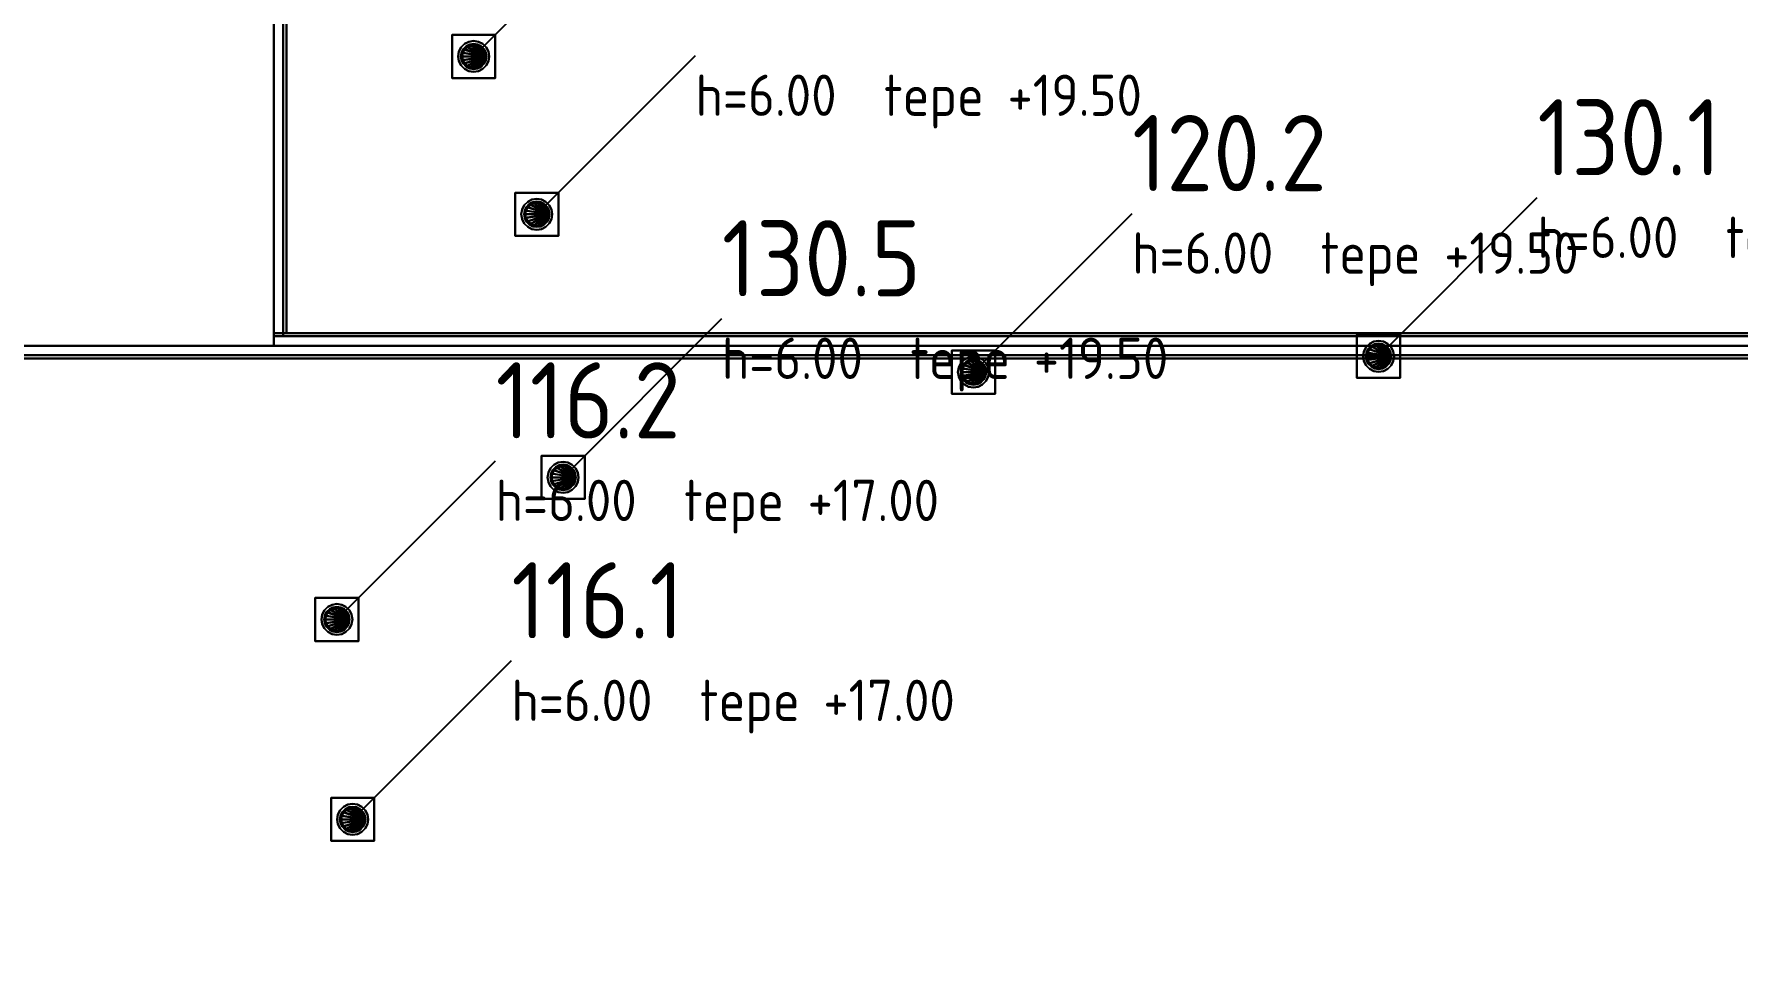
# Model space of a CAD drawing. Header units: metres. Extents: x 0 to 320, y 0 to 192.
# Drawn here: x 186.4 to 240.1, y 28.9 to 57.9 of the extents above; entities that cross this region are included whole.
import ezdxf

# ---------------------------------------------------------------- set-up
doc = ezdxf.new("R2010")
doc.units = ezdxf.units.M
for name, color, linetype in [('00-SINIR', 8, 'Continuous'), ('05-CEPHE', 253, 'Continuous'), ('10-CATI-DOSEME', 254, 'Continuous'), ('11-PARAPET', 9, 'Continuous'), ('20-BACA-116', 3, 'Continuous'), ('20-BACA-120', 4, 'Continuous'), ('20-BACA-130', 5, 'Continuous'), ('20-BACA-180', 40, 'Continuous'), ('30-BACA-KODU', 7, 'Continuous'), ('31-KILAVUZ-CIZGI', 8, 'Continuous')]:
    doc.layers.add(name, color=color, linetype=linetype)
doc.styles.add('ANNOT', font='isocp.shx')

# ---------------------------------------------------------------- blocks, each defined once
blk = doc.blocks.new('BACA_116_D800_H6000')
at = {"layer": '20-BACA-116'}
mesh = blk.add_polyface(dxfattribs=at)
corners = [(-0.68, -0.68), (0.68, -0.68), (0.68, 0.68), (-0.68, 0.68), (-0.68, -0.68, 0.4), (0.68, -0.68, 0.4), (0.68, 0.68, 0.4), (-0.68, 0.68, 0.4), (0.4, 0, 0.4), (0.38, 0.124, 0.4), (0.38, 0.124, 5.55), (0.4, 0, 5.55), (0.324, 0.235, 0.4), (0.324, 0.235, 5.55), (0.235, 0.324, 0.4), (0.235, 0.324, 5.55), (0.124, 0.38, 0.4), (0.124, 0.38, 5.55), (0, 0.4, 0.4), (0, 0.4, 5.55), (-0.124, 0.38, 0.4), (-0.124, 0.38, 5.55), (-0.235, 0.324, 0.4), (-0.235, 0.324, 5.55), (-0.324, 0.235, 0.4), (-0.324, 0.235, 5.55), (-0.38, 0.124, 0.4), (-0.38, 0.124, 5.55), (-0.4, 0, 0.4), (-0.4, 0, 5.55), (-0.38, -0.124, 0.4), (-0.38, -0.124, 5.55), (-0.324, -0.235, 0.4), (-0.324, -0.235, 5.55), (-0.235, -0.324, 0.4), (-0.235, -0.324, 5.55), (-0.124, -0.38, 0.4), (-0.124, -0.38, 5.55), (0, -0.4, 0.4), (0, -0.4, 5.55), (0.124, -0.38, 0.4), (0.124, -0.38, 5.55), (0.235, -0.324, 0.4), (0.235, -0.324, 5.55), (0.324, -0.235, 0.4), (0.324, -0.235, 5.55), (0.38, -0.124, 0.4), (0.38, -0.124, 5.55), (0.488, 0, 3.13), (0.464, 0.151, 3.13), (0.464, 0.151, 3.27), (0.488, 0, 3.27), (0.395, 0.287, 3.13), (0.395, 0.287, 3.27), (0.287, 0.395, 3.13), (0.287, 0.395, 3.27), (0.151, 0.464, 3.13), (0.151, 0.464, 3.27), (0, 0.488, 3.13), (0, 0.488, 3.27), (-0.151, 0.464, 3.13), (-0.151, 0.464, 3.27), (-0.287, 0.395, 3.13), (-0.287, 0.395, 3.27), (-0.395, 0.287, 3.13), (-0.395, 0.287, 3.27), (-0.464, 0.151, 3.13), (-0.464, 0.151, 3.27), (-0.488, 0, 3.13), (-0.488, 0, 3.27), (-0.464, -0.151, 3.13), (-0.464, -0.151, 3.27), (-0.395, -0.287, 3.13), (-0.395, -0.287, 3.27), (-0.287, -0.395, 3.13), (-0.287, -0.395, 3.27), (-0.151, -0.464, 3.13), (-0.151, -0.464, 3.27), (0, -0.488, 3.13), (0, -0.488, 3.27), (0.151, -0.464, 3.13), (0.151, -0.464, 3.27), (0.287, -0.395, 3.13), (0.287, -0.395, 3.27), (0.395, -0.287, 3.13), (0.395, -0.287, 3.27), (0.464, -0.151, 3.13), (0.464, -0.151, 3.27), (0.335, 0.109, 5.85), (0.352, 0, 5.85), (0.285, 0.207, 5.85), (0.207, 0.285, 5.85), (0.109, 0.335, 5.85), (0, 0.352, 5.85), (-0.109, 0.335, 5.85), (-0.207, 0.285, 5.85), (-0.285, 0.207, 5.85), (-0.335, 0.109, 5.85), (-0.352, 0, 5.85), (-0.335, -0.109, 5.85), (-0.285, -0.207, 5.85), (-0.207, -0.285, 5.85), (-0.109, -0.335, 5.85), (0, -0.352, 5.85), (0.109, -0.335, 5.85), (0.207, -0.285, 5.85), (0.285, -0.207, 5.85), (0.335, -0.109, 5.85), (0.38, 0, 5.85), (0.361, 0.117, 5.85), (0.361, 0.117, 6), (0.38, 0, 6), (0.307, 0.223, 5.85), (0.307, 0.223, 6), (0.223, 0.307, 5.85), (0.223, 0.307, 6), (0.117, 0.361, 5.85), (0.117, 0.361, 6), (0, 0.38, 5.85), (0, 0.38, 6), (-0.117, 0.361, 5.85), (-0.117, 0.361, 6), (-0.223, 0.307, 5.85), (-0.223, 0.307, 6), (-0.307, 0.223, 5.85), (-0.307, 0.223, 6), (-0.361, 0.117, 5.85), (-0.361, 0.117, 6), (-0.38, 0, 5.85), (-0.38, 0, 6), (-0.361, -0.117, 5.85), (-0.361, -0.117, 6), (-0.307, -0.223, 5.85), (-0.307, -0.223, 6), (-0.223, -0.307, 5.85), (-0.223, -0.307, 6), (-0.117, -0.361, 5.85), (-0.117, -0.361, 6), (0, -0.38, 5.85), (0, -0.38, 6), (0.117, -0.361, 5.85), (0.117, -0.361, 6), (0.223, -0.307, 5.85), (0.223, -0.307, 6), (0.307, -0.223, 5.85), (0.307, -0.223, 6), (0.361, -0.117, 5.85), (0.361, -0.117, 6)]
mesh.append_faces([[corners[k] for k in face] for face in [(0, 1, 2, 3), (4, 5, 6, 7), (0, 1, 5, 4), (1, 2, 6, 5), (2, 3, 7, 6), (3, 0, 4, 7), (8, 9, 10, 11), (9, 12, 13, 10), (12, 14, 15, 13), (14, 16, 17, 15), (16, 18, 19, 17), (18, 20, 21, 19), (20, 22, 23, 21), (22, 24, 25, 23), (24, 26, 27, 25), (26, 28, 29, 27), (28, 30, 31, 29), (30, 32, 33, 31), (32, 34, 35, 33), (34, 36, 37, 35), (36, 38, 39, 37), (38, 40, 41, 39), (40, 42, 43, 41), (42, 44, 45, 43), (44, 46, 47, 45), (46, 8, 11, 47), (8, 9, 12), (11, 10, 13), (8, 12, 14), (11, 13, 15), (8, 14, 16), (11, 15, 17), (8, 16, 18), (11, 17, 19), (8, 18, 20), (11, 19, 21), (8, 20, 22), (11, 21, 23), (8, 22, 24), (11, 23, 25), (8, 24, 26), (11, 25, 27), (8, 26, 28), (11, 27, 29), (8, 28, 30), (11, 29, 31), (8, 30, 32), (11, 31, 33), (8, 32, 34), (11, 33, 35), (8, 34, 36), (11, 35, 37), (8, 36, 38), (11, 37, 39), (8, 38, 40), (11, 39, 41), (8, 40, 42), (11, 41, 43), (8, 42, 44), (11, 43, 45), (8, 44, 46), (11, 45, 47), (48, 49, 50, 51), (49, 52, 53, 50), (52, 54, 55, 53), (54, 56, 57, 55), (56, 58, 59, 57), (58, 60, 61, 59), (60, 62, 63, 61), (62, 64, 65, 63), (64, 66, 67, 65), (66, 68, 69, 67), (68, 70, 71, 69), (70, 72, 73, 71), (72, 74, 75, 73), (74, 76, 77, 75), (76, 78, 79, 77), (78, 80, 81, 79), (80, 82, 83, 81), (82, 84, 85, 83), (84, 86, 87, 85), (86, 48, 51, 87), (11, 10, 88, 89), (10, 13, 90, 88), (13, 15, 91, 90), (15, 17, 92, 91), (17, 19, 93, 92), (19, 21, 94, 93), (21, 23, 95, 94), (23, 25, 96, 95), (25, 27, 97, 96), (27, 29, 98, 97), (29, 31, 99, 98), (31, 33, 100, 99), (33, 35, 101, 100), (35, 37, 102, 101), (37, 39, 103, 102), (39, 41, 104, 103), (41, 43, 105, 104), (43, 45, 106, 105), (45, 47, 107, 106), (47, 11, 89, 107), (108, 109, 110, 111), (109, 112, 113, 110), (112, 114, 115, 113), (114, 116, 117, 115), (116, 118, 119, 117), (118, 120, 121, 119), (120, 122, 123, 121), (122, 124, 125, 123), (124, 126, 127, 125), (126, 128, 129, 127), (128, 130, 131, 129), (130, 132, 133, 131), (132, 134, 135, 133), (134, 136, 137, 135), (136, 138, 139, 137), (138, 140, 141, 139), (140, 142, 143, 141), (142, 144, 145, 143), (144, 146, 147, 145), (146, 108, 111, 147), (108, 109, 112), (111, 110, 113), (108, 112, 114), (111, 113, 115), (108, 114, 116), (111, 115, 117), (108, 116, 118), (111, 117, 119), (108, 118, 120), (111, 119, 121), (108, 120, 122), (111, 121, 123), (108, 122, 124), (111, 123, 125), (108, 124, 126), (111, 125, 127), (108, 126, 128), (111, 127, 129), (108, 128, 130), (111, 129, 131), (108, 130, 132), (111, 131, 133), (108, 132, 134), (111, 133, 135), (108, 134, 136), (111, 135, 137), (108, 136, 138), (111, 137, 139), (108, 138, 140), (111, 139, 141), (108, 140, 142), (111, 141, 143), (108, 142, 144), (111, 143, 145), (108, 144, 146), (111, 145, 147)]])
blk = doc.blocks.new('BACA_120_D800_H6000')
at = {"layer": '20-BACA-120'}
mesh = blk.add_polyface(dxfattribs=at)
corners = [(-0.68, -0.68), (0.68, -0.68), (0.68, 0.68), (-0.68, 0.68), (-0.68, -0.68, 0.4), (0.68, -0.68, 0.4), (0.68, 0.68, 0.4), (-0.68, 0.68, 0.4), (0.4, 0, 0.4), (0.38, 0.124, 0.4), (0.38, 0.124, 5.55), (0.4, 0, 5.55), (0.324, 0.235, 0.4), (0.324, 0.235, 5.55), (0.235, 0.324, 0.4), (0.235, 0.324, 5.55), (0.124, 0.38, 0.4), (0.124, 0.38, 5.55), (0, 0.4, 0.4), (0, 0.4, 5.55), (-0.124, 0.38, 0.4), (-0.124, 0.38, 5.55), (-0.235, 0.324, 0.4), (-0.235, 0.324, 5.55), (-0.324, 0.235, 0.4), (-0.324, 0.235, 5.55), (-0.38, 0.124, 0.4), (-0.38, 0.124, 5.55), (-0.4, 0, 0.4), (-0.4, 0, 5.55), (-0.38, -0.124, 0.4), (-0.38, -0.124, 5.55), (-0.324, -0.235, 0.4), (-0.324, -0.235, 5.55), (-0.235, -0.324, 0.4), (-0.235, -0.324, 5.55), (-0.124, -0.38, 0.4), (-0.124, -0.38, 5.55), (0, -0.4, 0.4), (0, -0.4, 5.55), (0.124, -0.38, 0.4), (0.124, -0.38, 5.55), (0.235, -0.324, 0.4), (0.235, -0.324, 5.55), (0.324, -0.235, 0.4), (0.324, -0.235, 5.55), (0.38, -0.124, 0.4), (0.38, -0.124, 5.55), (0.488, 0, 3.13), (0.464, 0.151, 3.13), (0.464, 0.151, 3.27), (0.488, 0, 3.27), (0.395, 0.287, 3.13), (0.395, 0.287, 3.27), (0.287, 0.395, 3.13), (0.287, 0.395, 3.27), (0.151, 0.464, 3.13), (0.151, 0.464, 3.27), (0, 0.488, 3.13), (0, 0.488, 3.27), (-0.151, 0.464, 3.13), (-0.151, 0.464, 3.27), (-0.287, 0.395, 3.13), (-0.287, 0.395, 3.27), (-0.395, 0.287, 3.13), (-0.395, 0.287, 3.27), (-0.464, 0.151, 3.13), (-0.464, 0.151, 3.27), (-0.488, 0, 3.13), (-0.488, 0, 3.27), (-0.464, -0.151, 3.13), (-0.464, -0.151, 3.27), (-0.395, -0.287, 3.13), (-0.395, -0.287, 3.27), (-0.287, -0.395, 3.13), (-0.287, -0.395, 3.27), (-0.151, -0.464, 3.13), (-0.151, -0.464, 3.27), (0, -0.488, 3.13), (0, -0.488, 3.27), (0.151, -0.464, 3.13), (0.151, -0.464, 3.27), (0.287, -0.395, 3.13), (0.287, -0.395, 3.27), (0.395, -0.287, 3.13), (0.395, -0.287, 3.27), (0.464, -0.151, 3.13), (0.464, -0.151, 3.27), (0.335, 0.109, 5.85), (0.352, 0, 5.85), (0.285, 0.207, 5.85), (0.207, 0.285, 5.85), (0.109, 0.335, 5.85), (0, 0.352, 5.85), (-0.109, 0.335, 5.85), (-0.207, 0.285, 5.85), (-0.285, 0.207, 5.85), (-0.335, 0.109, 5.85), (-0.352, 0, 5.85), (-0.335, -0.109, 5.85), (-0.285, -0.207, 5.85), (-0.207, -0.285, 5.85), (-0.109, -0.335, 5.85), (0, -0.352, 5.85), (0.109, -0.335, 5.85), (0.207, -0.285, 5.85), (0.285, -0.207, 5.85), (0.335, -0.109, 5.85), (0.38, 0, 5.85), (0.361, 0.117, 5.85), (0.361, 0.117, 6), (0.38, 0, 6), (0.307, 0.223, 5.85), (0.307, 0.223, 6), (0.223, 0.307, 5.85), (0.223, 0.307, 6), (0.117, 0.361, 5.85), (0.117, 0.361, 6), (0, 0.38, 5.85), (0, 0.38, 6), (-0.117, 0.361, 5.85), (-0.117, 0.361, 6), (-0.223, 0.307, 5.85), (-0.223, 0.307, 6), (-0.307, 0.223, 5.85), (-0.307, 0.223, 6), (-0.361, 0.117, 5.85), (-0.361, 0.117, 6), (-0.38, 0, 5.85), (-0.38, 0, 6), (-0.361, -0.117, 5.85), (-0.361, -0.117, 6), (-0.307, -0.223, 5.85), (-0.307, -0.223, 6), (-0.223, -0.307, 5.85), (-0.223, -0.307, 6), (-0.117, -0.361, 5.85), (-0.117, -0.361, 6), (0, -0.38, 5.85), (0, -0.38, 6), (0.117, -0.361, 5.85), (0.117, -0.361, 6), (0.223, -0.307, 5.85), (0.223, -0.307, 6), (0.307, -0.223, 5.85), (0.307, -0.223, 6), (0.361, -0.117, 5.85), (0.361, -0.117, 6)]
mesh.append_faces([[corners[k] for k in face] for face in [(0, 1, 2, 3), (4, 5, 6, 7), (0, 1, 5, 4), (1, 2, 6, 5), (2, 3, 7, 6), (3, 0, 4, 7), (8, 9, 10, 11), (9, 12, 13, 10), (12, 14, 15, 13), (14, 16, 17, 15), (16, 18, 19, 17), (18, 20, 21, 19), (20, 22, 23, 21), (22, 24, 25, 23), (24, 26, 27, 25), (26, 28, 29, 27), (28, 30, 31, 29), (30, 32, 33, 31), (32, 34, 35, 33), (34, 36, 37, 35), (36, 38, 39, 37), (38, 40, 41, 39), (40, 42, 43, 41), (42, 44, 45, 43), (44, 46, 47, 45), (46, 8, 11, 47), (8, 9, 12), (11, 10, 13), (8, 12, 14), (11, 13, 15), (8, 14, 16), (11, 15, 17), (8, 16, 18), (11, 17, 19), (8, 18, 20), (11, 19, 21), (8, 20, 22), (11, 21, 23), (8, 22, 24), (11, 23, 25), (8, 24, 26), (11, 25, 27), (8, 26, 28), (11, 27, 29), (8, 28, 30), (11, 29, 31), (8, 30, 32), (11, 31, 33), (8, 32, 34), (11, 33, 35), (8, 34, 36), (11, 35, 37), (8, 36, 38), (11, 37, 39), (8, 38, 40), (11, 39, 41), (8, 40, 42), (11, 41, 43), (8, 42, 44), (11, 43, 45), (8, 44, 46), (11, 45, 47), (48, 49, 50, 51), (49, 52, 53, 50), (52, 54, 55, 53), (54, 56, 57, 55), (56, 58, 59, 57), (58, 60, 61, 59), (60, 62, 63, 61), (62, 64, 65, 63), (64, 66, 67, 65), (66, 68, 69, 67), (68, 70, 71, 69), (70, 72, 73, 71), (72, 74, 75, 73), (74, 76, 77, 75), (76, 78, 79, 77), (78, 80, 81, 79), (80, 82, 83, 81), (82, 84, 85, 83), (84, 86, 87, 85), (86, 48, 51, 87), (11, 10, 88, 89), (10, 13, 90, 88), (13, 15, 91, 90), (15, 17, 92, 91), (17, 19, 93, 92), (19, 21, 94, 93), (21, 23, 95, 94), (23, 25, 96, 95), (25, 27, 97, 96), (27, 29, 98, 97), (29, 31, 99, 98), (31, 33, 100, 99), (33, 35, 101, 100), (35, 37, 102, 101), (37, 39, 103, 102), (39, 41, 104, 103), (41, 43, 105, 104), (43, 45, 106, 105), (45, 47, 107, 106), (47, 11, 89, 107), (108, 109, 110, 111), (109, 112, 113, 110), (112, 114, 115, 113), (114, 116, 117, 115), (116, 118, 119, 117), (118, 120, 121, 119), (120, 122, 123, 121), (122, 124, 125, 123), (124, 126, 127, 125), (126, 128, 129, 127), (128, 130, 131, 129), (130, 132, 133, 131), (132, 134, 135, 133), (134, 136, 137, 135), (136, 138, 139, 137), (138, 140, 141, 139), (140, 142, 143, 141), (142, 144, 145, 143), (144, 146, 147, 145), (146, 108, 111, 147), (108, 109, 112), (111, 110, 113), (108, 112, 114), (111, 113, 115), (108, 114, 116), (111, 115, 117), (108, 116, 118), (111, 117, 119), (108, 118, 120), (111, 119, 121), (108, 120, 122), (111, 121, 123), (108, 122, 124), (111, 123, 125), (108, 124, 126), (111, 125, 127), (108, 126, 128), (111, 127, 129), (108, 128, 130), (111, 129, 131), (108, 130, 132), (111, 131, 133), (108, 132, 134), (111, 133, 135), (108, 134, 136), (111, 135, 137), (108, 136, 138), (111, 137, 139), (108, 138, 140), (111, 139, 141), (108, 140, 142), (111, 141, 143), (108, 142, 144), (111, 143, 145), (108, 144, 146), (111, 145, 147)]])
blk = doc.blocks.new('BACA_130_D800_H6000')
at = {"layer": '20-BACA-130'}
mesh = blk.add_polyface(dxfattribs=at)
corners = [(-0.68, -0.68), (0.68, -0.68), (0.68, 0.68), (-0.68, 0.68), (-0.68, -0.68, 0.4), (0.68, -0.68, 0.4), (0.68, 0.68, 0.4), (-0.68, 0.68, 0.4), (0.4, 0, 0.4), (0.38, 0.124, 0.4), (0.38, 0.124, 5.55), (0.4, 0, 5.55), (0.324, 0.235, 0.4), (0.324, 0.235, 5.55), (0.235, 0.324, 0.4), (0.235, 0.324, 5.55), (0.124, 0.38, 0.4), (0.124, 0.38, 5.55), (0, 0.4, 0.4), (0, 0.4, 5.55), (-0.124, 0.38, 0.4), (-0.124, 0.38, 5.55), (-0.235, 0.324, 0.4), (-0.235, 0.324, 5.55), (-0.324, 0.235, 0.4), (-0.324, 0.235, 5.55), (-0.38, 0.124, 0.4), (-0.38, 0.124, 5.55), (-0.4, 0, 0.4), (-0.4, 0, 5.55), (-0.38, -0.124, 0.4), (-0.38, -0.124, 5.55), (-0.324, -0.235, 0.4), (-0.324, -0.235, 5.55), (-0.235, -0.324, 0.4), (-0.235, -0.324, 5.55), (-0.124, -0.38, 0.4), (-0.124, -0.38, 5.55), (0, -0.4, 0.4), (0, -0.4, 5.55), (0.124, -0.38, 0.4), (0.124, -0.38, 5.55), (0.235, -0.324, 0.4), (0.235, -0.324, 5.55), (0.324, -0.235, 0.4), (0.324, -0.235, 5.55), (0.38, -0.124, 0.4), (0.38, -0.124, 5.55), (0.488, 0, 3.13), (0.464, 0.151, 3.13), (0.464, 0.151, 3.27), (0.488, 0, 3.27), (0.395, 0.287, 3.13), (0.395, 0.287, 3.27), (0.287, 0.395, 3.13), (0.287, 0.395, 3.27), (0.151, 0.464, 3.13), (0.151, 0.464, 3.27), (0, 0.488, 3.13), (0, 0.488, 3.27), (-0.151, 0.464, 3.13), (-0.151, 0.464, 3.27), (-0.287, 0.395, 3.13), (-0.287, 0.395, 3.27), (-0.395, 0.287, 3.13), (-0.395, 0.287, 3.27), (-0.464, 0.151, 3.13), (-0.464, 0.151, 3.27), (-0.488, 0, 3.13), (-0.488, 0, 3.27), (-0.464, -0.151, 3.13), (-0.464, -0.151, 3.27), (-0.395, -0.287, 3.13), (-0.395, -0.287, 3.27), (-0.287, -0.395, 3.13), (-0.287, -0.395, 3.27), (-0.151, -0.464, 3.13), (-0.151, -0.464, 3.27), (0, -0.488, 3.13), (0, -0.488, 3.27), (0.151, -0.464, 3.13), (0.151, -0.464, 3.27), (0.287, -0.395, 3.13), (0.287, -0.395, 3.27), (0.395, -0.287, 3.13), (0.395, -0.287, 3.27), (0.464, -0.151, 3.13), (0.464, -0.151, 3.27), (0.335, 0.109, 5.85), (0.352, 0, 5.85), (0.285, 0.207, 5.85), (0.207, 0.285, 5.85), (0.109, 0.335, 5.85), (0, 0.352, 5.85), (-0.109, 0.335, 5.85), (-0.207, 0.285, 5.85), (-0.285, 0.207, 5.85), (-0.335, 0.109, 5.85), (-0.352, 0, 5.85), (-0.335, -0.109, 5.85), (-0.285, -0.207, 5.85), (-0.207, -0.285, 5.85), (-0.109, -0.335, 5.85), (0, -0.352, 5.85), (0.109, -0.335, 5.85), (0.207, -0.285, 5.85), (0.285, -0.207, 5.85), (0.335, -0.109, 5.85), (0.38, 0, 5.85), (0.361, 0.117, 5.85), (0.361, 0.117, 6), (0.38, 0, 6), (0.307, 0.223, 5.85), (0.307, 0.223, 6), (0.223, 0.307, 5.85), (0.223, 0.307, 6), (0.117, 0.361, 5.85), (0.117, 0.361, 6), (0, 0.38, 5.85), (0, 0.38, 6), (-0.117, 0.361, 5.85), (-0.117, 0.361, 6), (-0.223, 0.307, 5.85), (-0.223, 0.307, 6), (-0.307, 0.223, 5.85), (-0.307, 0.223, 6), (-0.361, 0.117, 5.85), (-0.361, 0.117, 6), (-0.38, 0, 5.85), (-0.38, 0, 6), (-0.361, -0.117, 5.85), (-0.361, -0.117, 6), (-0.307, -0.223, 5.85), (-0.307, -0.223, 6), (-0.223, -0.307, 5.85), (-0.223, -0.307, 6), (-0.117, -0.361, 5.85), (-0.117, -0.361, 6), (0, -0.38, 5.85), (0, -0.38, 6), (0.117, -0.361, 5.85), (0.117, -0.361, 6), (0.223, -0.307, 5.85), (0.223, -0.307, 6), (0.307, -0.223, 5.85), (0.307, -0.223, 6), (0.361, -0.117, 5.85), (0.361, -0.117, 6)]
mesh.append_faces([[corners[k] for k in face] for face in [(0, 1, 2, 3), (4, 5, 6, 7), (0, 1, 5, 4), (1, 2, 6, 5), (2, 3, 7, 6), (3, 0, 4, 7), (8, 9, 10, 11), (9, 12, 13, 10), (12, 14, 15, 13), (14, 16, 17, 15), (16, 18, 19, 17), (18, 20, 21, 19), (20, 22, 23, 21), (22, 24, 25, 23), (24, 26, 27, 25), (26, 28, 29, 27), (28, 30, 31, 29), (30, 32, 33, 31), (32, 34, 35, 33), (34, 36, 37, 35), (36, 38, 39, 37), (38, 40, 41, 39), (40, 42, 43, 41), (42, 44, 45, 43), (44, 46, 47, 45), (46, 8, 11, 47), (8, 9, 12), (11, 10, 13), (8, 12, 14), (11, 13, 15), (8, 14, 16), (11, 15, 17), (8, 16, 18), (11, 17, 19), (8, 18, 20), (11, 19, 21), (8, 20, 22), (11, 21, 23), (8, 22, 24), (11, 23, 25), (8, 24, 26), (11, 25, 27), (8, 26, 28), (11, 27, 29), (8, 28, 30), (11, 29, 31), (8, 30, 32), (11, 31, 33), (8, 32, 34), (11, 33, 35), (8, 34, 36), (11, 35, 37), (8, 36, 38), (11, 37, 39), (8, 38, 40), (11, 39, 41), (8, 40, 42), (11, 41, 43), (8, 42, 44), (11, 43, 45), (8, 44, 46), (11, 45, 47), (48, 49, 50, 51), (49, 52, 53, 50), (52, 54, 55, 53), (54, 56, 57, 55), (56, 58, 59, 57), (58, 60, 61, 59), (60, 62, 63, 61), (62, 64, 65, 63), (64, 66, 67, 65), (66, 68, 69, 67), (68, 70, 71, 69), (70, 72, 73, 71), (72, 74, 75, 73), (74, 76, 77, 75), (76, 78, 79, 77), (78, 80, 81, 79), (80, 82, 83, 81), (82, 84, 85, 83), (84, 86, 87, 85), (86, 48, 51, 87), (11, 10, 88, 89), (10, 13, 90, 88), (13, 15, 91, 90), (15, 17, 92, 91), (17, 19, 93, 92), (19, 21, 94, 93), (21, 23, 95, 94), (23, 25, 96, 95), (25, 27, 97, 96), (27, 29, 98, 97), (29, 31, 99, 98), (31, 33, 100, 99), (33, 35, 101, 100), (35, 37, 102, 101), (37, 39, 103, 102), (39, 41, 104, 103), (41, 43, 105, 104), (43, 45, 106, 105), (45, 47, 107, 106), (47, 11, 89, 107), (108, 109, 110, 111), (109, 112, 113, 110), (112, 114, 115, 113), (114, 116, 117, 115), (116, 118, 119, 117), (118, 120, 121, 119), (120, 122, 123, 121), (122, 124, 125, 123), (124, 126, 127, 125), (126, 128, 129, 127), (128, 130, 131, 129), (130, 132, 133, 131), (132, 134, 135, 133), (134, 136, 137, 135), (136, 138, 139, 137), (138, 140, 141, 139), (140, 142, 143, 141), (142, 144, 145, 143), (144, 146, 147, 145), (146, 108, 111, 147), (108, 109, 112), (111, 110, 113), (108, 112, 114), (111, 113, 115), (108, 114, 116), (111, 115, 117), (108, 116, 118), (111, 117, 119), (108, 118, 120), (111, 119, 121), (108, 120, 122), (111, 121, 123), (108, 122, 124), (111, 123, 125), (108, 124, 126), (111, 125, 127), (108, 126, 128), (111, 127, 129), (108, 128, 130), (111, 129, 131), (108, 130, 132), (111, 131, 133), (108, 132, 134), (111, 133, 135), (108, 134, 136), (111, 135, 137), (108, 136, 138), (111, 137, 139), (108, 138, 140), (111, 139, 141), (108, 140, 142), (111, 141, 143), (108, 142, 144), (111, 143, 145), (108, 144, 146), (111, 145, 147)]])
blk = doc.blocks.new('BACA_180_D800_H6000')
at = {"layer": '20-BACA-180'}
mesh = blk.add_polyface(dxfattribs=at)
corners = [(-0.68, -0.68), (0.68, -0.68), (0.68, 0.68), (-0.68, 0.68), (-0.68, -0.68, 0.4), (0.68, -0.68, 0.4), (0.68, 0.68, 0.4), (-0.68, 0.68, 0.4), (0.4, 0, 0.4), (0.38, 0.124, 0.4), (0.38, 0.124, 5.55), (0.4, 0, 5.55), (0.324, 0.235, 0.4), (0.324, 0.235, 5.55), (0.235, 0.324, 0.4), (0.235, 0.324, 5.55), (0.124, 0.38, 0.4), (0.124, 0.38, 5.55), (0, 0.4, 0.4), (0, 0.4, 5.55), (-0.124, 0.38, 0.4), (-0.124, 0.38, 5.55), (-0.235, 0.324, 0.4), (-0.235, 0.324, 5.55), (-0.324, 0.235, 0.4), (-0.324, 0.235, 5.55), (-0.38, 0.124, 0.4), (-0.38, 0.124, 5.55), (-0.4, 0, 0.4), (-0.4, 0, 5.55), (-0.38, -0.124, 0.4), (-0.38, -0.124, 5.55), (-0.324, -0.235, 0.4), (-0.324, -0.235, 5.55), (-0.235, -0.324, 0.4), (-0.235, -0.324, 5.55), (-0.124, -0.38, 0.4), (-0.124, -0.38, 5.55), (0, -0.4, 0.4), (0, -0.4, 5.55), (0.124, -0.38, 0.4), (0.124, -0.38, 5.55), (0.235, -0.324, 0.4), (0.235, -0.324, 5.55), (0.324, -0.235, 0.4), (0.324, -0.235, 5.55), (0.38, -0.124, 0.4), (0.38, -0.124, 5.55), (0.488, 0, 3.13), (0.464, 0.151, 3.13), (0.464, 0.151, 3.27), (0.488, 0, 3.27), (0.395, 0.287, 3.13), (0.395, 0.287, 3.27), (0.287, 0.395, 3.13), (0.287, 0.395, 3.27), (0.151, 0.464, 3.13), (0.151, 0.464, 3.27), (0, 0.488, 3.13), (0, 0.488, 3.27), (-0.151, 0.464, 3.13), (-0.151, 0.464, 3.27), (-0.287, 0.395, 3.13), (-0.287, 0.395, 3.27), (-0.395, 0.287, 3.13), (-0.395, 0.287, 3.27), (-0.464, 0.151, 3.13), (-0.464, 0.151, 3.27), (-0.488, 0, 3.13), (-0.488, 0, 3.27), (-0.464, -0.151, 3.13), (-0.464, -0.151, 3.27), (-0.395, -0.287, 3.13), (-0.395, -0.287, 3.27), (-0.287, -0.395, 3.13), (-0.287, -0.395, 3.27), (-0.151, -0.464, 3.13), (-0.151, -0.464, 3.27), (0, -0.488, 3.13), (0, -0.488, 3.27), (0.151, -0.464, 3.13), (0.151, -0.464, 3.27), (0.287, -0.395, 3.13), (0.287, -0.395, 3.27), (0.395, -0.287, 3.13), (0.395, -0.287, 3.27), (0.464, -0.151, 3.13), (0.464, -0.151, 3.27), (0.335, 0.109, 5.85), (0.352, 0, 5.85), (0.285, 0.207, 5.85), (0.207, 0.285, 5.85), (0.109, 0.335, 5.85), (0, 0.352, 5.85), (-0.109, 0.335, 5.85), (-0.207, 0.285, 5.85), (-0.285, 0.207, 5.85), (-0.335, 0.109, 5.85), (-0.352, 0, 5.85), (-0.335, -0.109, 5.85), (-0.285, -0.207, 5.85), (-0.207, -0.285, 5.85), (-0.109, -0.335, 5.85), (0, -0.352, 5.85), (0.109, -0.335, 5.85), (0.207, -0.285, 5.85), (0.285, -0.207, 5.85), (0.335, -0.109, 5.85), (0.38, 0, 5.85), (0.361, 0.117, 5.85), (0.361, 0.117, 6), (0.38, 0, 6), (0.307, 0.223, 5.85), (0.307, 0.223, 6), (0.223, 0.307, 5.85), (0.223, 0.307, 6), (0.117, 0.361, 5.85), (0.117, 0.361, 6), (0, 0.38, 5.85), (0, 0.38, 6), (-0.117, 0.361, 5.85), (-0.117, 0.361, 6), (-0.223, 0.307, 5.85), (-0.223, 0.307, 6), (-0.307, 0.223, 5.85), (-0.307, 0.223, 6), (-0.361, 0.117, 5.85), (-0.361, 0.117, 6), (-0.38, 0, 5.85), (-0.38, 0, 6), (-0.361, -0.117, 5.85), (-0.361, -0.117, 6), (-0.307, -0.223, 5.85), (-0.307, -0.223, 6), (-0.223, -0.307, 5.85), (-0.223, -0.307, 6), (-0.117, -0.361, 5.85), (-0.117, -0.361, 6), (0, -0.38, 5.85), (0, -0.38, 6), (0.117, -0.361, 5.85), (0.117, -0.361, 6), (0.223, -0.307, 5.85), (0.223, -0.307, 6), (0.307, -0.223, 5.85), (0.307, -0.223, 6), (0.361, -0.117, 5.85), (0.361, -0.117, 6)]
mesh.append_faces([[corners[k] for k in face] for face in [(0, 1, 2, 3), (4, 5, 6, 7), (0, 1, 5, 4), (1, 2, 6, 5), (2, 3, 7, 6), (3, 0, 4, 7), (8, 9, 10, 11), (9, 12, 13, 10), (12, 14, 15, 13), (14, 16, 17, 15), (16, 18, 19, 17), (18, 20, 21, 19), (20, 22, 23, 21), (22, 24, 25, 23), (24, 26, 27, 25), (26, 28, 29, 27), (28, 30, 31, 29), (30, 32, 33, 31), (32, 34, 35, 33), (34, 36, 37, 35), (36, 38, 39, 37), (38, 40, 41, 39), (40, 42, 43, 41), (42, 44, 45, 43), (44, 46, 47, 45), (46, 8, 11, 47), (8, 9, 12), (11, 10, 13), (8, 12, 14), (11, 13, 15), (8, 14, 16), (11, 15, 17), (8, 16, 18), (11, 17, 19), (8, 18, 20), (11, 19, 21), (8, 20, 22), (11, 21, 23), (8, 22, 24), (11, 23, 25), (8, 24, 26), (11, 25, 27), (8, 26, 28), (11, 27, 29), (8, 28, 30), (11, 29, 31), (8, 30, 32), (11, 31, 33), (8, 32, 34), (11, 33, 35), (8, 34, 36), (11, 35, 37), (8, 36, 38), (11, 37, 39), (8, 38, 40), (11, 39, 41), (8, 40, 42), (11, 41, 43), (8, 42, 44), (11, 43, 45), (8, 44, 46), (11, 45, 47), (48, 49, 50, 51), (49, 52, 53, 50), (52, 54, 55, 53), (54, 56, 57, 55), (56, 58, 59, 57), (58, 60, 61, 59), (60, 62, 63, 61), (62, 64, 65, 63), (64, 66, 67, 65), (66, 68, 69, 67), (68, 70, 71, 69), (70, 72, 73, 71), (72, 74, 75, 73), (74, 76, 77, 75), (76, 78, 79, 77), (78, 80, 81, 79), (80, 82, 83, 81), (82, 84, 85, 83), (84, 86, 87, 85), (86, 48, 51, 87), (11, 10, 88, 89), (10, 13, 90, 88), (13, 15, 91, 90), (15, 17, 92, 91), (17, 19, 93, 92), (19, 21, 94, 93), (21, 23, 95, 94), (23, 25, 96, 95), (25, 27, 97, 96), (27, 29, 98, 97), (29, 31, 99, 98), (31, 33, 100, 99), (33, 35, 101, 100), (35, 37, 102, 101), (37, 39, 103, 102), (39, 41, 104, 103), (41, 43, 105, 104), (43, 45, 106, 105), (45, 47, 107, 106), (47, 11, 89, 107), (108, 109, 110, 111), (109, 112, 113, 110), (112, 114, 115, 113), (114, 116, 117, 115), (116, 118, 119, 117), (118, 120, 121, 119), (120, 122, 123, 121), (122, 124, 125, 123), (124, 126, 127, 125), (126, 128, 129, 127), (128, 130, 131, 129), (130, 132, 133, 131), (132, 134, 135, 133), (134, 136, 137, 135), (136, 138, 139, 137), (138, 140, 141, 139), (140, 142, 143, 141), (142, 144, 145, 143), (144, 146, 147, 145), (146, 108, 111, 147), (108, 109, 112), (111, 110, 113), (108, 112, 114), (111, 113, 115), (108, 114, 116), (111, 115, 117), (108, 116, 118), (111, 117, 119), (108, 118, 120), (111, 119, 121), (108, 120, 122), (111, 121, 123), (108, 122, 124), (111, 123, 125), (108, 124, 126), (111, 125, 127), (108, 126, 128), (111, 127, 129), (108, 128, 130), (111, 129, 131), (108, 130, 132), (111, 131, 133), (108, 132, 134), (111, 133, 135), (108, 134, 136), (111, 135, 137), (108, 136, 138), (111, 137, 139), (108, 138, 140), (111, 139, 141), (108, 140, 142), (111, 141, 143), (108, 142, 144), (111, 143, 145), (108, 144, 146), (111, 145, 147)]])

msp = doc.modelspace()

# ---------------------------------------------------------------- linework, layer by layer
at = {"layer": '00-SINIR'}
for points in [[(193.928, 48.068), (300.007, 48.068), (300.007, 127.628), (193.928, 127.628)], [(0, 0), (300.007, 0), (300.007, 48.068), (0, 48.068)]]:
    msp.add_lwpolyline(points, close=True, dxfattribs=at)
at = {"layer": '31-KILAVUZ-CIZGI'}
for points in [[(200.226, 57.184, 19.5), (200.226, 57.184, 22), (205.226, 62.184, 22)], [(202.215, 52.211, 19.5), (202.215, 52.211, 22), (207.215, 57.211, 22)], [(228.735, 47.736, 19.5), (228.735, 47.736, 22), (233.735, 52.736, 22)], [(215.972, 47.239, 19.5), (215.972, 47.239, 22), (220.972, 52.239, 22)], [(203.044, 43.924, 19.5), (203.044, 43.924, 22), (208.044, 48.924, 22)], [(195.917, 39.449, 17), (195.917, 39.449, 19.5), (200.917, 44.449, 19.5)], [(196.414, 33.15, 17), (196.414, 33.15, 19.5), (201.414, 38.15, 19.5)]]:
    msp.add_polyline3d(points, dxfattribs=at)

# ---------------------------------------------------------------- block references
at = {"layer": '20-BACA-116'}
for p in [(195.917, 39.449, 11), (196.414, 33.15, 11)]:
    msp.add_blockref('BACA_116_D800_H6000', p, dxfattribs=at)
at = {"layer": '20-BACA-120'}
msp.add_blockref('BACA_120_D800_H6000', (215.972, 47.239, 13.5), dxfattribs=at)
at = {"layer": '20-BACA-130'}
for p in [(202.215, 52.211, 13.5), (228.735, 47.736, 13.5), (203.044, 43.924, 13.5)]:
    msp.add_blockref('BACA_130_D800_H6000', p, dxfattribs=at)
at = {"layer": '20-BACA-180'}
msp.add_blockref('BACA_180_D800_H6000', (200.226, 57.184, 13.5), dxfattribs=at)

# ---------------------------------------------------------------- texts
at = {"layer": '30-BACA-KODU', "color": 8, "style": 'ANNOT'}
for s, p in [('h=6.00  tepe +19.50', (207.215, 55.311, 22)), ('h=6.00  tepe +19.50', (233.735, 50.836, 22)), ('h=6.00  tepe +19.50', (220.972, 50.339, 22)), ('h=6.00  tepe +19.50', (208.044, 47.024, 22)), ('h=6.00  tepe +17.00', (200.917, 42.549, 19.5)), ('h=6.00  tepe +17.00', (201.414, 36.25, 19.5))]:
    msp.add_text(s, height=1.3, dxfattribs=at).set_placement(p)
at = {"layer": '30-BACA-KODU', "color": 5, "style": 'ANNOT'}
for s, p in [('130.1', (233.735, 53.436, 22)), ('130.5', (208.044, 49.624, 22))]:
    msp.add_text(s, height=2.4, dxfattribs=at).set_placement(p)
at = {"layer": '30-BACA-KODU', "color": 4, "style": 'ANNOT'}
msp.add_text('120.2', height=2.4, dxfattribs=at).set_placement((220.972, 52.939, 22))
at = {"layer": '30-BACA-KODU', "color": 3, "style": 'ANNOT'}
for s, p in [('116.2', (200.917, 45.149, 19.5)), ('116.1', (201.414, 38.85, 19.5))]:
    msp.add_text(s, height=2.4, dxfattribs=at).set_placement(p)

# ---------------------------------------------------------------- meshes
at = {"layer": '05-CEPHE'}
mesh = msp.add_polyface(dxfattribs=at)
corners = [(193.928, 48.068), (300.007, 48.068), (300.007, 48.468), (193.928, 48.468), (193.928, 48.068, 13.1), (300.007, 48.068, 13.1), (300.007, 48.468, 13.1), (193.928, 48.468, 13.1), (193.928, 127.228), (300.007, 127.228), (300.007, 127.628), (193.928, 127.628), (193.928, 127.228, 13.1), (300.007, 127.228, 13.1), (300.007, 127.628, 13.1), (193.928, 127.628, 13.1), (194.328, 48.468), (194.328, 127.228), (194.328, 48.468, 13.1), (194.328, 127.228, 13.1), (299.608, 48.468), (299.608, 127.228), (299.608, 48.468, 13.1), (299.608, 127.228, 13.1)]
mesh.append_faces([[corners[k] for k in face] for face in [(0, 1, 2, 3), (4, 5, 6, 7), (0, 1, 5, 4), (1, 2, 6, 5), (2, 3, 7, 6), (3, 0, 4, 7), (8, 9, 10, 11), (12, 13, 14, 15), (8, 9, 13, 12), (9, 10, 14, 13), (10, 11, 15, 14), (11, 8, 12, 15), (3, 16, 17, 8), (7, 18, 19, 12), (3, 16, 18, 7), (16, 17, 19, 18), (17, 8, 12, 19), (8, 3, 7, 12), (20, 2, 9, 21), (22, 6, 13, 23), (20, 2, 6, 22), (2, 9, 13, 6), (9, 21, 23, 13), (21, 20, 22, 23)]])
mesh = msp.add_polyface(dxfattribs=at)
corners = [(0, 0), (300.007, 0), (300.007, 0.4), (0, 0.4), (0, 0, 10.6), (300.007, 0, 10.6), (300.007, 0.4, 10.6), (0, 0.4, 10.6), (0, 47.668), (300.007, 47.668), (300.007, 48.068), (0, 48.068), (0, 47.668, 10.6), (300.007, 47.668, 10.6), (300.007, 48.068, 10.6), (0, 48.068, 10.6), (0.4, 0.4), (0.4, 47.668), (0.4, 0.4, 10.6), (0.4, 47.668, 10.6), (299.608, 0.4), (299.608, 47.668), (299.608, 0.4, 10.6), (299.608, 47.668, 10.6)]
mesh.append_faces([[corners[k] for k in face] for face in [(0, 1, 2, 3), (4, 5, 6, 7), (0, 1, 5, 4), (1, 2, 6, 5), (2, 3, 7, 6), (3, 0, 4, 7), (8, 9, 10, 11), (12, 13, 14, 15), (8, 9, 13, 12), (9, 10, 14, 13), (10, 11, 15, 14), (11, 8, 12, 15), (3, 16, 17, 8), (7, 18, 19, 12), (3, 16, 18, 7), (16, 17, 19, 18), (17, 8, 12, 19), (8, 3, 7, 12), (20, 2, 9, 21), (22, 6, 13, 23), (20, 2, 6, 22), (2, 9, 13, 6), (9, 21, 23, 13), (21, 20, 22, 23)]])
at = {"layer": '10-CATI-DOSEME'}
mesh = msp.add_polyface(dxfattribs=at)
corners = [(193.928, 48.068, 13.1), (300.007, 48.068, 13.1), (300.007, 127.628, 13.1), (193.928, 127.628, 13.1), (193.928, 48.068, 13.5), (300.007, 48.068, 13.5), (300.007, 127.628, 13.5), (193.928, 127.628, 13.5)]
mesh.append_faces([[corners[k] for k in face] for face in [(0, 1, 2, 3), (4, 5, 6, 7), (0, 1, 5, 4), (1, 2, 6, 5), (2, 3, 7, 6), (3, 0, 4, 7)]])
mesh = msp.add_polyface(dxfattribs=at)
corners = [(0, 0, 10.6), (300.007, 0, 10.6), (300.007, 48.068, 10.6), (0, 48.068, 10.6), (0, 0, 11), (300.007, 0, 11), (300.007, 48.068, 11), (0, 48.068, 11)]
mesh.append_faces([[corners[k] for k in face] for face in [(0, 1, 2, 3), (4, 5, 6, 7), (0, 1, 5, 4), (1, 2, 6, 5), (2, 3, 7, 6), (3, 0, 4, 7)]])
at = {"layer": '11-PARAPET'}
mesh = msp.add_polyface(dxfattribs=at)
corners = [(193.928, 48.068, 13.5), (300.007, 48.068, 13.5), (300.007, 48.367, 13.5), (193.928, 48.367, 13.5), (193.928, 48.068, 14.5), (300.007, 48.068, 14.5), (300.007, 48.367, 14.5), (193.928, 48.367, 14.5), (193.928, 127.328, 13.5), (300.007, 127.328, 13.5), (300.007, 127.628, 13.5), (193.928, 127.628, 13.5), (193.928, 127.328, 14.5), (300.007, 127.328, 14.5), (300.007, 127.628, 14.5), (193.928, 127.628, 14.5), (194.228, 48.367, 13.5), (194.228, 127.328, 13.5), (194.228, 48.367, 14.5), (194.228, 127.328, 14.5), (299.707, 48.367, 13.5), (299.707, 127.328, 13.5), (299.707, 48.367, 14.5), (299.707, 127.328, 14.5)]
mesh.append_faces([[corners[k] for k in face] for face in [(0, 1, 2, 3), (4, 5, 6, 7), (0, 1, 5, 4), (1, 2, 6, 5), (2, 3, 7, 6), (3, 0, 4, 7), (8, 9, 10, 11), (12, 13, 14, 15), (8, 9, 13, 12), (9, 10, 14, 13), (10, 11, 15, 14), (11, 8, 12, 15), (3, 16, 17, 8), (7, 18, 19, 12), (3, 16, 18, 7), (16, 17, 19, 18), (17, 8, 12, 19), (8, 3, 7, 12), (20, 2, 9, 21), (22, 6, 13, 23), (20, 2, 6, 22), (2, 9, 13, 6), (9, 21, 23, 13), (21, 20, 22, 23)]])
mesh = msp.add_polyface(dxfattribs=at)
corners = [(0, 0, 11), (300.007, 0, 11), (300.007, 0.3, 11), (0, 0.3, 11), (0, 0, 12), (300.007, 0, 12), (300.007, 0.3, 12), (0, 0.3, 12), (0, 47.768, 11), (300.007, 47.768, 11), (300.007, 48.068, 11), (0, 48.068, 11), (0, 47.768, 12), (300.007, 47.768, 12), (300.007, 48.068, 12), (0, 48.068, 12), (0.3, 0.3, 11), (0.3, 47.768, 11), (0.3, 0.3, 12), (0.3, 47.768, 12), (299.707, 0.3, 11), (299.707, 47.768, 11), (299.707, 0.3, 12), (299.707, 47.768, 12)]
mesh.append_faces([[corners[k] for k in face] for face in [(0, 1, 2, 3), (4, 5, 6, 7), (0, 1, 5, 4), (1, 2, 6, 5), (2, 3, 7, 6), (3, 0, 4, 7), (8, 9, 10, 11), (12, 13, 14, 15), (8, 9, 13, 12), (9, 10, 14, 13), (10, 11, 15, 14), (11, 8, 12, 15), (3, 16, 17, 8), (7, 18, 19, 12), (3, 16, 18, 7), (16, 17, 19, 18), (17, 8, 12, 19), (8, 3, 7, 12), (20, 2, 9, 21), (22, 6, 13, 23), (20, 2, 6, 22), (2, 9, 13, 6), (9, 21, 23, 13), (21, 20, 22, 23)]])

doc.saveas('drawing.dxf')
